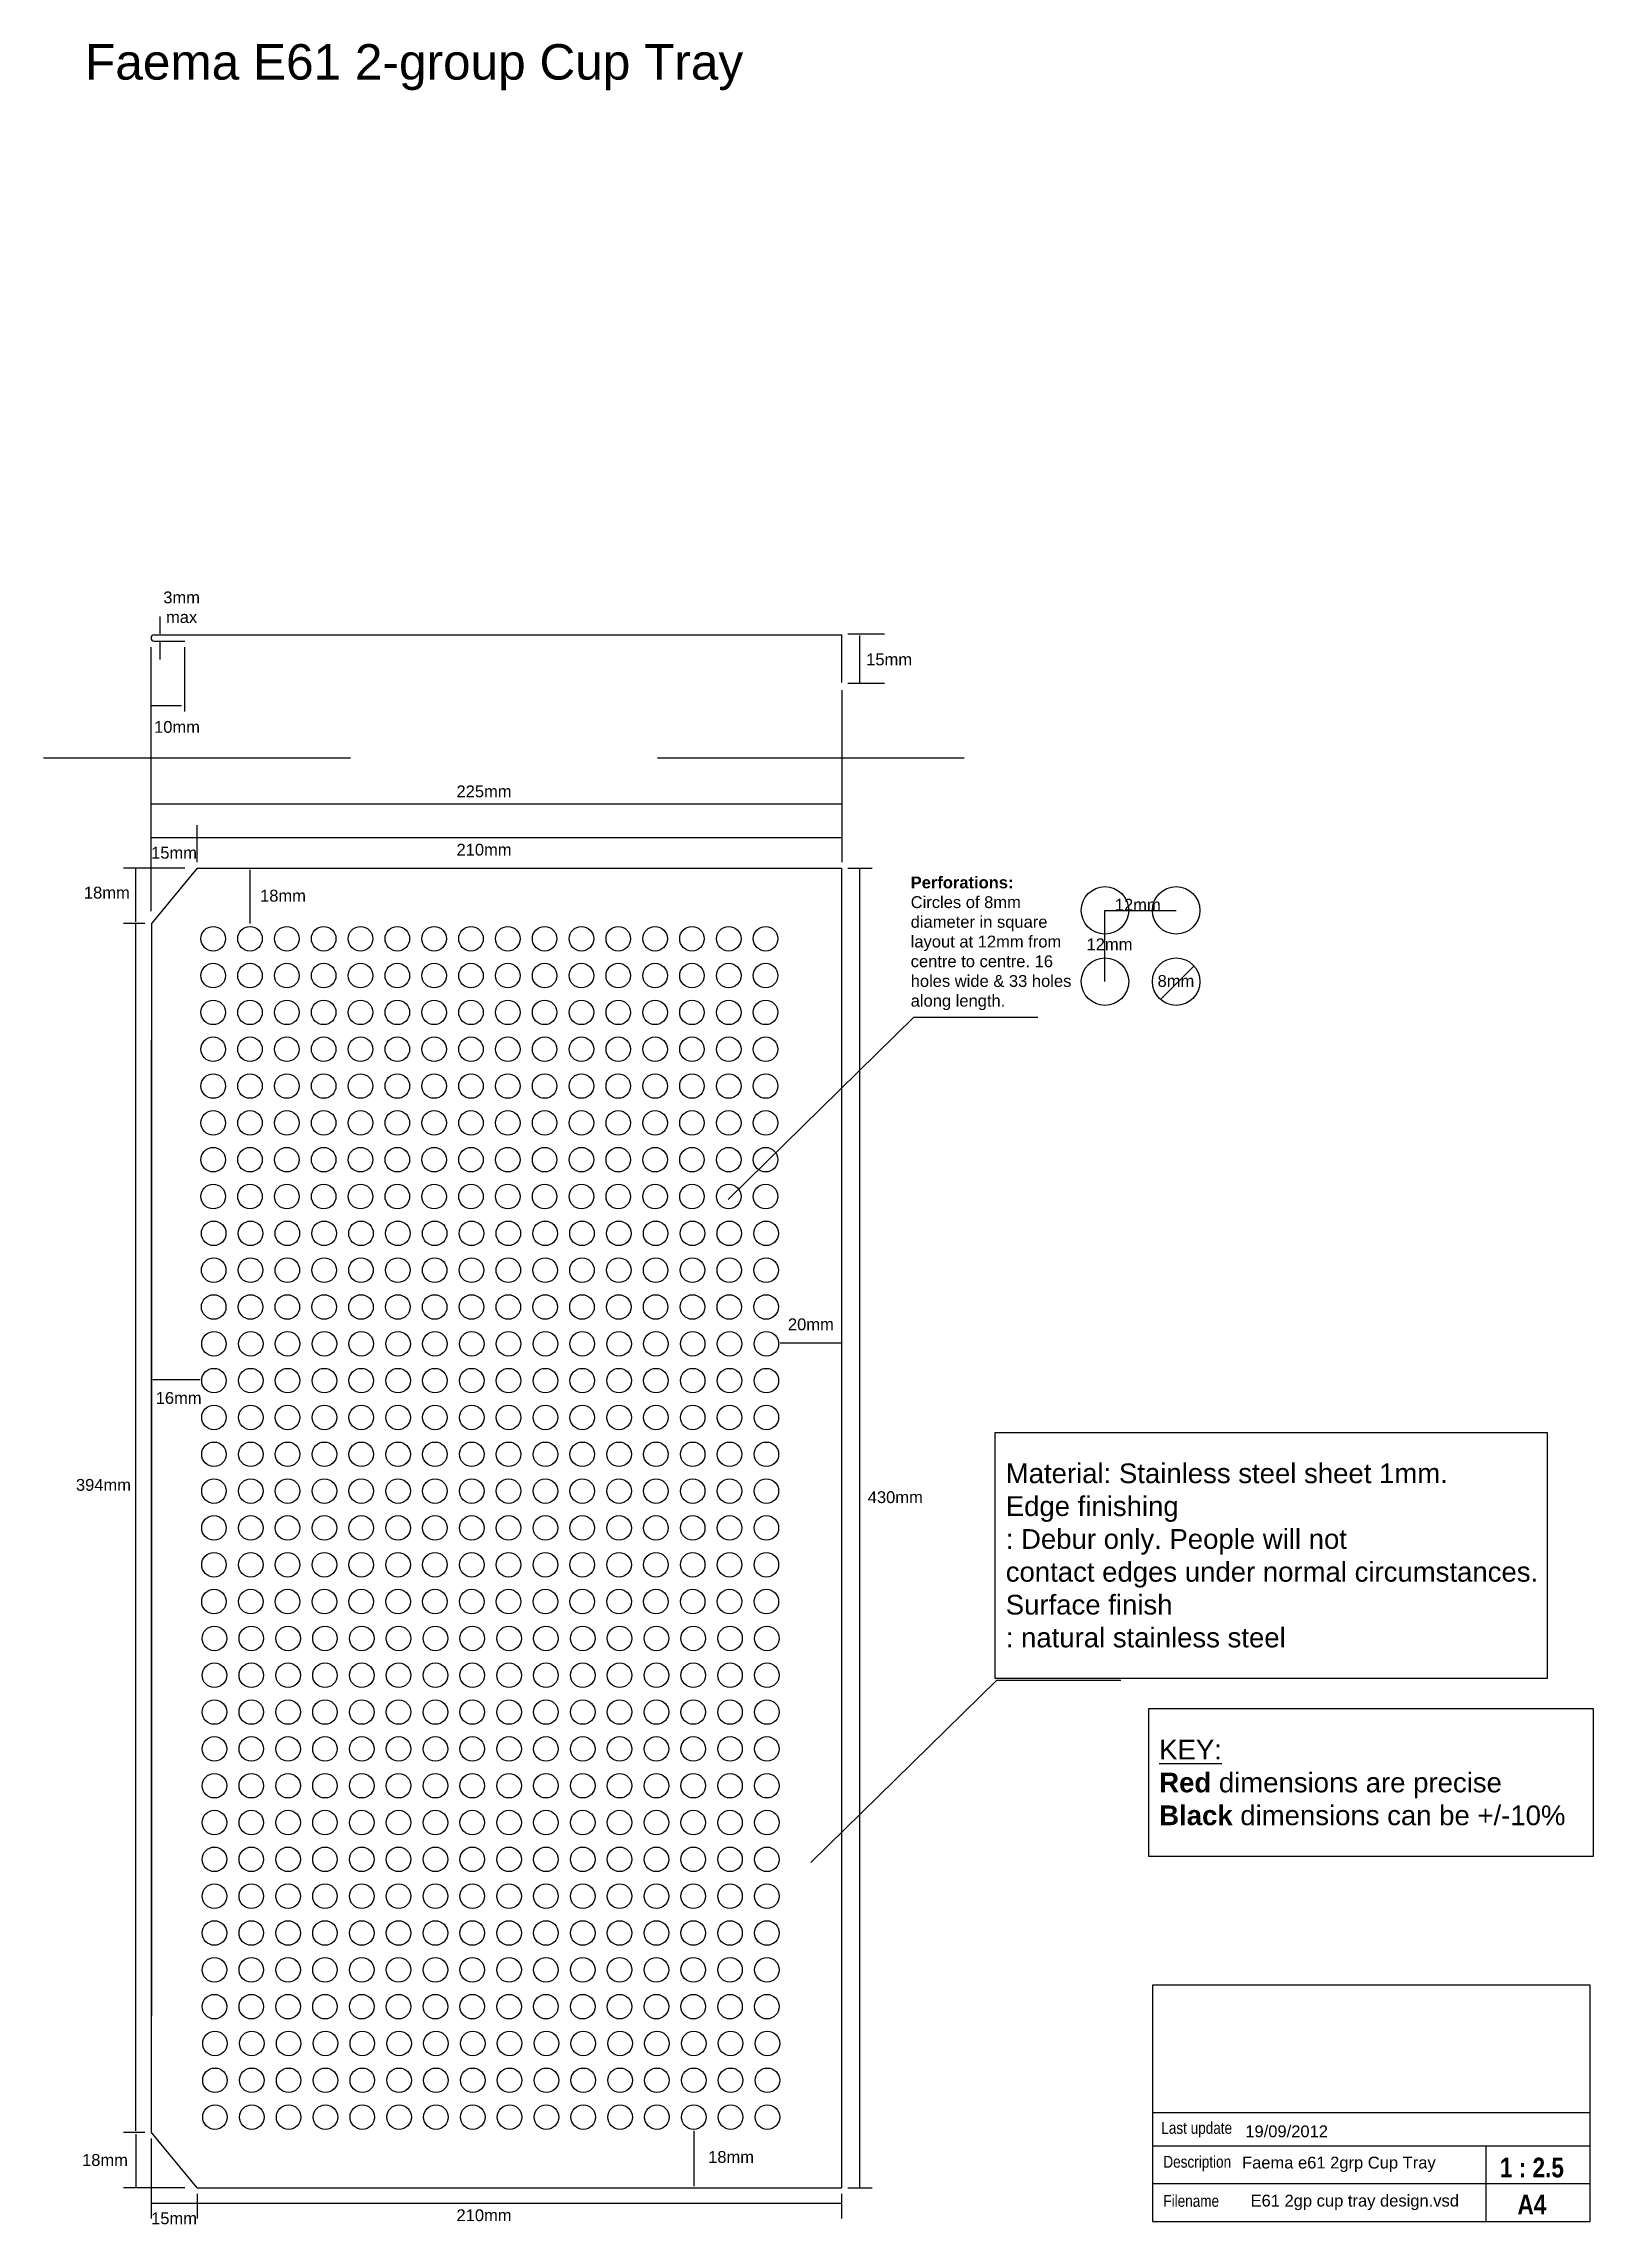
# Model space of a CAD drawing. Extents: x 0.01 to 0.515, y 0.012 to 0.723.
import ezdxf

# ---------------------------------------------------------------- set-up
doc = ezdxf.new("R2010")
doc.units = 0
doc.header["$LTSCALE"] = 0.00525
doc.header["$MEASUREMENT"] = 0
doc.linetypes.add('DIVIDE', pattern=[1.25, 0.5, -0.25, 0, -0.25, 0, -0.25])
doc.layers.get('0').update_dxf_attribs({"linetype": 'CONTINUOUS'})
doc.layers.add('CONNECTOR', color=7, linetype='CONTINUOUS')
doc.styles.get("Standard").update_dxf_attribs({"font": 'txt.shx'})

msp = doc.modelspace()

# ---------------------------------------------------------------- linework, layer by layer
at = {"color": 165, "linetype": 'CONTINUOUS'}
for p, q in [((0.048031, 0.5304), (0.048031, 0.536)), ((0.048031, 0.522), (0.048031, 0.5276)), ((0.045, 0.507), (0.055, 0.507)), ((0.045031, 0.475), (0.270031, 0.475)), ((0.045031, 0.464), (0.060031, 0.464)), ((0.060031, 0.464), (0.270031, 0.464)), ((0.373912, 0.41123), (0.384776, 0.422094)), ((0.045031, 0.019), (0.060031, 0.019)), ((0.060031, 0.019), (0.270031, 0.019))]:
    msp.add_line(p, q, dxfattribs=at)
at = {"color": 7, "linetype": 'CONTINUOUS'}
for p, q in [((0.045031, 0.44), (0.045031, 0.526)), ((0.046031, 0.528), (0.056031, 0.528)), ((0.056, 0.505), (0.056, 0.526)), ((0.284031, 0.5302), (0.272031, 0.5302)), ((0.270231, 0.456), (0.270231, 0.512)), ((0.284031, 0.5142), (0.272031, 0.5142)), ((0.060031, 0.456), (0.060031, 0.468)), ((0.056031, 0.454), (0.036031, 0.454)), ((0.060031, 0.454), (0.270031, 0.454)), ((0.270031, 0.454), (0.270031, 0.024)), ((0.272031, 0.454), (0.280031, 0.454)), ((0.043031, 0.436), (0.036031, 0.436)), ((0.371603, 0.0485), (0.513969, 0.0485)), ((0.043031, 0.042), (0.036031, 0.042)), ((0.045031, 0.04), (0.045031, 0.014)), ((0.371361, 0.03764), (0.514, 0.03764)), ((0.48, 0.0375), (0.48, 0.024183)), ((0.056031, 0.024), (0.036031, 0.024)), ((0.060031, 0.024), (0.270031, 0.024)), ((0.060031, 0.022), (0.060031, 0.014)), ((0.270031, 0.022), (0.270031, 0.014)), ((0.272031, 0.024), (0.280031, 0.024)), ((0.371361, 0.02532), (0.514, 0.02532)), ((0.48, 0.025), (0.48, 0.01285))]:
    msp.add_line(p, q, dxfattribs=at)
at = {"color": 10, "linetype": 'DIVIDE'}
msp.add_line((0.010031, 0.49), (0.340031, 0.49), dxfattribs=at)
at = {"color": 7, "linetype": 'CONTINUOUS'}
for points in [[(0.046031, 0.53), (0.270031, 0.53), (0.270031, 0.5145)], [(0.060031, 0.454), (0.045231, 0.436), (0.045231, 0.08)], [(0.060031, 0.024), (0.045231, 0.042), (0.045231, 0.398)]]:
    msp.add_lwpolyline(points, dxfattribs=at)
for points in [[(0.348123, 0.440243, -1), (0.363596, 0.440243, -1)], [(0.371333, 0.440243, -1), (0.386807, 0.440243, -1)], [(0.061281, 0.431, -1), (0.069281, 0.431, -1)], [(0.073281, 0.431, -1), (0.081281, 0.431, -1)], [(0.085281, 0.431, -1), (0.093281, 0.431, -1)], [(0.097281, 0.431, -1), (0.105281, 0.431, -1)], [(0.109281, 0.431, -1), (0.117281, 0.431, -1)], [(0.121281, 0.431, -1), (0.129281, 0.431, -1)], [(0.133281, 0.431, -1), (0.141281, 0.431, -1)], [(0.145281, 0.431, -1), (0.153281, 0.431, -1)], [(0.157281, 0.431, -1), (0.165281, 0.431, -1)], [(0.169281, 0.431, -1), (0.177281, 0.431, -1)], [(0.181281, 0.431, -1), (0.189281, 0.431, -1)], [(0.193281, 0.431, -1), (0.201281, 0.431, -1)], [(0.205281, 0.431, -1), (0.213281, 0.431, -1)], [(0.217281, 0.431, -1), (0.225281, 0.431, -1)], [(0.229281, 0.431, -1), (0.237281, 0.431, -1)], [(0.241281, 0.431, -1), (0.249281, 0.431, -1)], [(0.061281, 0.419, -1), (0.069281, 0.419, -1)], [(0.073281, 0.419, -1), (0.081281, 0.419, -1)], [(0.085281, 0.419, -1), (0.093281, 0.419, -1)], [(0.097281, 0.419, -1), (0.105281, 0.419, -1)], [(0.109281, 0.419, -1), (0.117281, 0.419, -1)], [(0.121281, 0.419, -1), (0.129281, 0.419, -1)], [(0.133281, 0.419, -1), (0.141281, 0.419, -1)], [(0.145281, 0.419, -1), (0.153281, 0.419, -1)], [(0.157281, 0.419, -1), (0.165281, 0.419, -1)], [(0.169281, 0.419, -1), (0.177281, 0.419, -1)], [(0.181281, 0.419, -1), (0.189281, 0.419, -1)], [(0.193281, 0.419, -1), (0.201281, 0.419, -1)], [(0.205281, 0.419, -1), (0.213281, 0.419, -1)], [(0.217281, 0.419, -1), (0.225281, 0.419, -1)], [(0.229281, 0.419, -1), (0.237281, 0.419, -1)], [(0.241281, 0.419, -1), (0.249281, 0.419, -1)], [(0.348123, 0.417033, -1), (0.363596, 0.417033, -1)], [(0.371333, 0.417033, -1), (0.386807, 0.417033, -1)], [(0.061281, 0.407, -1), (0.069281, 0.407, -1)], [(0.073281, 0.407, -1), (0.081281, 0.407, -1)], [(0.085281, 0.407, -1), (0.093281, 0.407, -1)], [(0.097281, 0.407, -1), (0.105281, 0.407, -1)], [(0.109281, 0.407, -1), (0.117281, 0.407, -1)], [(0.121281, 0.407, -1), (0.129281, 0.407, -1)], [(0.133281, 0.407, -1), (0.141281, 0.407, -1)], [(0.145281, 0.407, -1), (0.153281, 0.407, -1)], [(0.157281, 0.407, -1), (0.165281, 0.407, -1)], [(0.169281, 0.407, -1), (0.177281, 0.407, -1)], [(0.181281, 0.407, -1), (0.189281, 0.407, -1)], [(0.193281, 0.407, -1), (0.201281, 0.407, -1)], [(0.205281, 0.407, -1), (0.213281, 0.407, -1)], [(0.217281, 0.407, -1), (0.225281, 0.407, -1)], [(0.229281, 0.407, -1), (0.237281, 0.407, -1)], [(0.241281, 0.407, -1), (0.249281, 0.407, -1)], [(0.061281, 0.395, -1), (0.069281, 0.395, -1)], [(0.073281, 0.395, -1), (0.081281, 0.395, -1)], [(0.085281, 0.395, -1), (0.093281, 0.395, -1)], [(0.097281, 0.395, -1), (0.105281, 0.395, -1)], [(0.109281, 0.395, -1), (0.117281, 0.395, -1)], [(0.121281, 0.395, -1), (0.129281, 0.395, -1)], [(0.133281, 0.395, -1), (0.141281, 0.395, -1)], [(0.145281, 0.395, -1), (0.153281, 0.395, -1)], [(0.157281, 0.395, -1), (0.165281, 0.395, -1)], [(0.169281, 0.395, -1), (0.177281, 0.395, -1)], [(0.181281, 0.395, -1), (0.189281, 0.395, -1)], [(0.193281, 0.395, -1), (0.201281, 0.395, -1)], [(0.205281, 0.395, -1), (0.213281, 0.395, -1)], [(0.217281, 0.395, -1), (0.225281, 0.395, -1)], [(0.229281, 0.395, -1), (0.237281, 0.395, -1)], [(0.241281, 0.395, -1), (0.249281, 0.395, -1)], [(0.061281, 0.383, -1), (0.069281, 0.383, -1)], [(0.073281, 0.383, -1), (0.081281, 0.383, -1)], [(0.085281, 0.383, -1), (0.093281, 0.383, -1)], [(0.097281, 0.383, -1), (0.105281, 0.383, -1)], [(0.109281, 0.383, -1), (0.117281, 0.383, -1)], [(0.121281, 0.383, -1), (0.129281, 0.383, -1)], [(0.133281, 0.383, -1), (0.141281, 0.383, -1)], [(0.145281, 0.383, -1), (0.153281, 0.383, -1)], [(0.157281, 0.383, -1), (0.165281, 0.383, -1)], [(0.169281, 0.383, -1), (0.177281, 0.383, -1)], [(0.181281, 0.383, -1), (0.189281, 0.383, -1)], [(0.193281, 0.383, -1), (0.201281, 0.383, -1)], [(0.205281, 0.383, -1), (0.213281, 0.383, -1)], [(0.217281, 0.383, -1), (0.225281, 0.383, -1)], [(0.229281, 0.383, -1), (0.237281, 0.383, -1)], [(0.241281, 0.383, -1), (0.249281, 0.383, -1)], [(0.061281, 0.371, -1), (0.069281, 0.371, -1)], [(0.073281, 0.371, -1), (0.081281, 0.371, -1)], [(0.085281, 0.371, -1), (0.093281, 0.371, -1)], [(0.097281, 0.371, -1), (0.105281, 0.371, -1)], [(0.109281, 0.371, -1), (0.117281, 0.371, -1)], [(0.121281, 0.371, -1), (0.129281, 0.371, -1)], [(0.133281, 0.371, -1), (0.141281, 0.371, -1)], [(0.145281, 0.371, -1), (0.153281, 0.371, -1)], [(0.157281, 0.371, -1), (0.165281, 0.371, -1)], [(0.169281, 0.371, -1), (0.177281, 0.371, -1)], [(0.181281, 0.371, -1), (0.189281, 0.371, -1)], [(0.193281, 0.371, -1), (0.201281, 0.371, -1)], [(0.205281, 0.371, -1), (0.213281, 0.371, -1)], [(0.217281, 0.371, -1), (0.225281, 0.371, -1)], [(0.229281, 0.371, -1), (0.237281, 0.371, -1)], [(0.241281, 0.371, -1), (0.249281, 0.371, -1)], [(0.061281, 0.359, -1), (0.069281, 0.359, -1)], [(0.073281, 0.359, -1), (0.081281, 0.359, -1)], [(0.085281, 0.359, -1), (0.093281, 0.359, -1)], [(0.097281, 0.359, -1), (0.105281, 0.359, -1)], [(0.109281, 0.359, -1), (0.117281, 0.359, -1)], [(0.121281, 0.359, -1), (0.129281, 0.359, -1)], [(0.133281, 0.359, -1), (0.141281, 0.359, -1)], [(0.145281, 0.359, -1), (0.153281, 0.359, -1)], [(0.157281, 0.359, -1), (0.165281, 0.359, -1)], [(0.169281, 0.359, -1), (0.177281, 0.359, -1)], [(0.181281, 0.359, -1), (0.189281, 0.359, -1)], [(0.193281, 0.359, -1), (0.201281, 0.359, -1)], [(0.205281, 0.359, -1), (0.213281, 0.359, -1)], [(0.217281, 0.359, -1), (0.225281, 0.359, -1)], [(0.229281, 0.359, -1), (0.237281, 0.359, -1)], [(0.241281, 0.359, -1), (0.249281, 0.359, -1)], [(0.061281, 0.347, -1), (0.069281, 0.347, -1)], [(0.073281, 0.347, -1), (0.081281, 0.347, -1)], [(0.085281, 0.347, -1), (0.093281, 0.347, -1)], [(0.097281, 0.347, -1), (0.105281, 0.347, -1)], [(0.109281, 0.347, -1), (0.117281, 0.347, -1)], [(0.121281, 0.347, -1), (0.129281, 0.347, -1)], [(0.133281, 0.347, -1), (0.141281, 0.347, -1)], [(0.145281, 0.347, -1), (0.153281, 0.347, -1)], [(0.157281, 0.347, -1), (0.165281, 0.347, -1)], [(0.169281, 0.347, -1), (0.177281, 0.347, -1)], [(0.181281, 0.347, -1), (0.189281, 0.347, -1)], [(0.193281, 0.347, -1), (0.201281, 0.347, -1)], [(0.205281, 0.347, -1), (0.213281, 0.347, -1)], [(0.217281, 0.347, -1), (0.225281, 0.347, -1)], [(0.229281, 0.347, -1), (0.237281, 0.347, -1)], [(0.241281, 0.347, -1), (0.249281, 0.347, -1)], [(0.061447, 0.335, -1), (0.069447, 0.335, -1)], [(0.073447, 0.335, -1), (0.081447, 0.335, -1)], [(0.085447, 0.335, -1), (0.093447, 0.335, -1)], [(0.097447, 0.335, -1), (0.105447, 0.335, -1)], [(0.109447, 0.335, -1), (0.117447, 0.335, -1)], [(0.121447, 0.335, -1), (0.129447, 0.335, -1)], [(0.133447, 0.335, -1), (0.141447, 0.335, -1)], [(0.145447, 0.335, -1), (0.153447, 0.335, -1)], [(0.157447, 0.335, -1), (0.165447, 0.335, -1)], [(0.169447, 0.335, -1), (0.177447, 0.335, -1)], [(0.181447, 0.335, -1), (0.189447, 0.335, -1)], [(0.193447, 0.335, -1), (0.201447, 0.335, -1)], [(0.205447, 0.335, -1), (0.213447, 0.335, -1)], [(0.217447, 0.335, -1), (0.225447, 0.335, -1)], [(0.229447, 0.335, -1), (0.237447, 0.335, -1)], [(0.241447, 0.335, -1), (0.249447, 0.335, -1)], [(0.061447, 0.323, -1), (0.069447, 0.323, -1)], [(0.073447, 0.323, -1), (0.081447, 0.323, -1)], [(0.085447, 0.323, -1), (0.093447, 0.323, -1)], [(0.097447, 0.323, -1), (0.105447, 0.323, -1)], [(0.109447, 0.323, -1), (0.117447, 0.323, -1)], [(0.121447, 0.323, -1), (0.129447, 0.323, -1)], [(0.133447, 0.323, -1), (0.141447, 0.323, -1)], [(0.145447, 0.323, -1), (0.153447, 0.323, -1)], [(0.157447, 0.323, -1), (0.165447, 0.323, -1)], [(0.169447, 0.323, -1), (0.177447, 0.323, -1)], [(0.181447, 0.323, -1), (0.189447, 0.323, -1)], [(0.193447, 0.323, -1), (0.201447, 0.323, -1)], [(0.205447, 0.323, -1), (0.213447, 0.323, -1)], [(0.217447, 0.323, -1), (0.225447, 0.323, -1)], [(0.229447, 0.323, -1), (0.237447, 0.323, -1)], [(0.241447, 0.323, -1), (0.249447, 0.323, -1)], [(0.061447, 0.311, -1), (0.069447, 0.311, -1)], [(0.073447, 0.311, -1), (0.081447, 0.311, -1)], [(0.085447, 0.311, -1), (0.093447, 0.311, -1)], [(0.097447, 0.311, -1), (0.105447, 0.311, -1)], [(0.109447, 0.311, -1), (0.117447, 0.311, -1)], [(0.121447, 0.311, -1), (0.129447, 0.311, -1)], [(0.133447, 0.311, -1), (0.141447, 0.311, -1)], [(0.145447, 0.311, -1), (0.153447, 0.311, -1)], [(0.157447, 0.311, -1), (0.165447, 0.311, -1)], [(0.169447, 0.311, -1), (0.177447, 0.311, -1)], [(0.181447, 0.311, -1), (0.189447, 0.311, -1)], [(0.193447, 0.311, -1), (0.201447, 0.311, -1)], [(0.205447, 0.311, -1), (0.213447, 0.311, -1)], [(0.217447, 0.311, -1), (0.225447, 0.311, -1)], [(0.229447, 0.311, -1), (0.237447, 0.311, -1)], [(0.241447, 0.311, -1), (0.249447, 0.311, -1)], [(0.061531, 0.299, -1), (0.069531, 0.299, -1)], [(0.073531, 0.299, -1), (0.081531, 0.299, -1)], [(0.085531, 0.299, -1), (0.093531, 0.299, -1)], [(0.097531, 0.299, -1), (0.105531, 0.299, -1)], [(0.109531, 0.299, -1), (0.117531, 0.299, -1)], [(0.121531, 0.299, -1), (0.129531, 0.299, -1)], [(0.133531, 0.299, -1), (0.141531, 0.299, -1)], [(0.145531, 0.299, -1), (0.153531, 0.299, -1)], [(0.157531, 0.299, -1), (0.165531, 0.299, -1)], [(0.169531, 0.299, -1), (0.177531, 0.299, -1)], [(0.181531, 0.299, -1), (0.189531, 0.299, -1)], [(0.193531, 0.299, -1), (0.201531, 0.299, -1)], [(0.205531, 0.299, -1), (0.213531, 0.299, -1)], [(0.217531, 0.299, -1), (0.225531, 0.299, -1)], [(0.229531, 0.299, -1), (0.237531, 0.299, -1)], [(0.241531, 0.299, -1), (0.249531, 0.299, -1)], [(0.061531, 0.287, -1), (0.069531, 0.287, -1)], [(0.073531, 0.287, -1), (0.081531, 0.287, -1)], [(0.085531, 0.287, -1), (0.093531, 0.287, -1)], [(0.097531, 0.287, -1), (0.105531, 0.287, -1)], [(0.109531, 0.287, -1), (0.117531, 0.287, -1)], [(0.121531, 0.287, -1), (0.129531, 0.287, -1)], [(0.133531, 0.287, -1), (0.141531, 0.287, -1)], [(0.145531, 0.287, -1), (0.153531, 0.287, -1)], [(0.157531, 0.287, -1), (0.165531, 0.287, -1)], [(0.169531, 0.287, -1), (0.177531, 0.287, -1)], [(0.181531, 0.287, -1), (0.189531, 0.287, -1)], [(0.193531, 0.287, -1), (0.201531, 0.287, -1)], [(0.205531, 0.287, -1), (0.213531, 0.287, -1)], [(0.217531, 0.287, -1), (0.225531, 0.287, -1)], [(0.229531, 0.287, -1), (0.237531, 0.287, -1)], [(0.241531, 0.287, -1), (0.249531, 0.287, -1)], [(0.061531, 0.275, -1), (0.069531, 0.275, -1)], [(0.073531, 0.275, -1), (0.081531, 0.275, -1)], [(0.085531, 0.275, -1), (0.093531, 0.275, -1)], [(0.097531, 0.275, -1), (0.105531, 0.275, -1)], [(0.109531, 0.275, -1), (0.117531, 0.275, -1)], [(0.121531, 0.275, -1), (0.129531, 0.275, -1)], [(0.133531, 0.275, -1), (0.141531, 0.275, -1)], [(0.145531, 0.275, -1), (0.153531, 0.275, -1)], [(0.157531, 0.275, -1), (0.165531, 0.275, -1)], [(0.169531, 0.275, -1), (0.177531, 0.275, -1)], [(0.181531, 0.275, -1), (0.189531, 0.275, -1)], [(0.193531, 0.275, -1), (0.201531, 0.275, -1)], [(0.205531, 0.275, -1), (0.213531, 0.275, -1)], [(0.217531, 0.275, -1), (0.225531, 0.275, -1)], [(0.229531, 0.275, -1), (0.237531, 0.275, -1)], [(0.241531, 0.275, -1), (0.249531, 0.275, -1)], [(0.061531, 0.263, -1), (0.069531, 0.263, -1)], [(0.073531, 0.263, -1), (0.081531, 0.263, -1)], [(0.085531, 0.263, -1), (0.093531, 0.263, -1)], [(0.097531, 0.263, -1), (0.105531, 0.263, -1)], [(0.109531, 0.263, -1), (0.117531, 0.263, -1)], [(0.121531, 0.263, -1), (0.129531, 0.263, -1)], [(0.133531, 0.263, -1), (0.141531, 0.263, -1)], [(0.145531, 0.263, -1), (0.153531, 0.263, -1)], [(0.157531, 0.263, -1), (0.165531, 0.263, -1)], [(0.169531, 0.263, -1), (0.177531, 0.263, -1)], [(0.181531, 0.263, -1), (0.189531, 0.263, -1)], [(0.193531, 0.263, -1), (0.201531, 0.263, -1)], [(0.205531, 0.263, -1), (0.213531, 0.263, -1)], [(0.217531, 0.263, -1), (0.225531, 0.263, -1)], [(0.229531, 0.263, -1), (0.237531, 0.263, -1)], [(0.241531, 0.263, -1), (0.249531, 0.263, -1)], [(0.061531, 0.251, -1), (0.069531, 0.251, -1)], [(0.073531, 0.251, -1), (0.081531, 0.251, -1)], [(0.085531, 0.251, -1), (0.093531, 0.251, -1)], [(0.097531, 0.251, -1), (0.105531, 0.251, -1)], [(0.109531, 0.251, -1), (0.117531, 0.251, -1)], [(0.121531, 0.251, -1), (0.129531, 0.251, -1)], [(0.133531, 0.251, -1), (0.141531, 0.251, -1)], [(0.145531, 0.251, -1), (0.153531, 0.251, -1)], [(0.157531, 0.251, -1), (0.165531, 0.251, -1)], [(0.169531, 0.251, -1), (0.177531, 0.251, -1)], [(0.181531, 0.251, -1), (0.189531, 0.251, -1)], [(0.193531, 0.251, -1), (0.201531, 0.251, -1)], [(0.205531, 0.251, -1), (0.213531, 0.251, -1)], [(0.217531, 0.251, -1), (0.225531, 0.251, -1)], [(0.229531, 0.251, -1), (0.237531, 0.251, -1)], [(0.241531, 0.251, -1), (0.249531, 0.251, -1)], [(0.061531, 0.239, -1), (0.069531, 0.239, -1)], [(0.073531, 0.239, -1), (0.081531, 0.239, -1)], [(0.085531, 0.239, -1), (0.093531, 0.239, -1)], [(0.097531, 0.239, -1), (0.105531, 0.239, -1)], [(0.109531, 0.239, -1), (0.117531, 0.239, -1)], [(0.121531, 0.239, -1), (0.129531, 0.239, -1)], [(0.133531, 0.239, -1), (0.141531, 0.239, -1)], [(0.145531, 0.239, -1), (0.153531, 0.239, -1)], [(0.157531, 0.239, -1), (0.165531, 0.239, -1)], [(0.169531, 0.239, -1), (0.177531, 0.239, -1)], [(0.181531, 0.239, -1), (0.189531, 0.239, -1)], [(0.193531, 0.239, -1), (0.201531, 0.239, -1)], [(0.205531, 0.239, -1), (0.213531, 0.239, -1)], [(0.217531, 0.239, -1), (0.225531, 0.239, -1)], [(0.229531, 0.239, -1), (0.237531, 0.239, -1)], [(0.241531, 0.239, -1), (0.249531, 0.239, -1)], [(0.061531, 0.227, -1), (0.069531, 0.227, -1)], [(0.073531, 0.227, -1), (0.081531, 0.227, -1)], [(0.085531, 0.227, -1), (0.093531, 0.227, -1)], [(0.097531, 0.227, -1), (0.105531, 0.227, -1)], [(0.109531, 0.227, -1), (0.117531, 0.227, -1)], [(0.121531, 0.227, -1), (0.129531, 0.227, -1)], [(0.133531, 0.227, -1), (0.141531, 0.227, -1)], [(0.145531, 0.227, -1), (0.153531, 0.227, -1)], [(0.157531, 0.227, -1), (0.165531, 0.227, -1)], [(0.169531, 0.227, -1), (0.177531, 0.227, -1)], [(0.181531, 0.227, -1), (0.189531, 0.227, -1)], [(0.193531, 0.227, -1), (0.201531, 0.227, -1)], [(0.205531, 0.227, -1), (0.213531, 0.227, -1)], [(0.217531, 0.227, -1), (0.225531, 0.227, -1)], [(0.229531, 0.227, -1), (0.237531, 0.227, -1)], [(0.241531, 0.227, -1), (0.249531, 0.227, -1)], [(0.061531, 0.215, -1), (0.069531, 0.215, -1)], [(0.073531, 0.215, -1), (0.081531, 0.215, -1)], [(0.085531, 0.215, -1), (0.093531, 0.215, -1)], [(0.097531, 0.215, -1), (0.105531, 0.215, -1)], [(0.109531, 0.215, -1), (0.117531, 0.215, -1)], [(0.121531, 0.215, -1), (0.129531, 0.215, -1)], [(0.133531, 0.215, -1), (0.141531, 0.215, -1)], [(0.145531, 0.215, -1), (0.153531, 0.215, -1)], [(0.157531, 0.215, -1), (0.165531, 0.215, -1)], [(0.169531, 0.215, -1), (0.177531, 0.215, -1)], [(0.181531, 0.215, -1), (0.189531, 0.215, -1)], [(0.193531, 0.215, -1), (0.201531, 0.215, -1)], [(0.205531, 0.215, -1), (0.213531, 0.215, -1)], [(0.217531, 0.215, -1), (0.225531, 0.215, -1)], [(0.229531, 0.215, -1), (0.237531, 0.215, -1)], [(0.241531, 0.215, -1), (0.249531, 0.215, -1)], [(0.061697, 0.203, -1), (0.069697, 0.203, -1)], [(0.073697, 0.203, -1), (0.081697, 0.203, -1)], [(0.085697, 0.203, -1), (0.093697, 0.203, -1)], [(0.097697, 0.203, -1), (0.105697, 0.203, -1)], [(0.109697, 0.203, -1), (0.117697, 0.203, -1)], [(0.121697, 0.203, -1), (0.129697, 0.203, -1)], [(0.133697, 0.203, -1), (0.141697, 0.203, -1)], [(0.145697, 0.203, -1), (0.153697, 0.203, -1)], [(0.157697, 0.203, -1), (0.165697, 0.203, -1)], [(0.169697, 0.203, -1), (0.177697, 0.203, -1)], [(0.181697, 0.203, -1), (0.189697, 0.203, -1)], [(0.193697, 0.203, -1), (0.201697, 0.203, -1)], [(0.205697, 0.203, -1), (0.213697, 0.203, -1)], [(0.217697, 0.203, -1), (0.225697, 0.203, -1)], [(0.229697, 0.203, -1), (0.237697, 0.203, -1)], [(0.241697, 0.203, -1), (0.249697, 0.203, -1)], [(0.061697, 0.191, -1), (0.069697, 0.191, -1)], [(0.073697, 0.191, -1), (0.081697, 0.191, -1)], [(0.085697, 0.191, -1), (0.093697, 0.191, -1)], [(0.097697, 0.191, -1), (0.105697, 0.191, -1)], [(0.109697, 0.191, -1), (0.117697, 0.191, -1)], [(0.121697, 0.191, -1), (0.129697, 0.191, -1)], [(0.133697, 0.191, -1), (0.141697, 0.191, -1)], [(0.145697, 0.191, -1), (0.153697, 0.191, -1)], [(0.157697, 0.191, -1), (0.165697, 0.191, -1)], [(0.169697, 0.191, -1), (0.177697, 0.191, -1)], [(0.181697, 0.191, -1), (0.189697, 0.191, -1)], [(0.193697, 0.191, -1), (0.201697, 0.191, -1)], [(0.205697, 0.191, -1), (0.213697, 0.191, -1)], [(0.217697, 0.191, -1), (0.225697, 0.191, -1)], [(0.229697, 0.191, -1), (0.237697, 0.191, -1)], [(0.241697, 0.191, -1), (0.249697, 0.191, -1)], [(0.061697, 0.179, -1), (0.069697, 0.179, -1)], [(0.073697, 0.179, -1), (0.081697, 0.179, -1)], [(0.085697, 0.179, -1), (0.093697, 0.179, -1)], [(0.097697, 0.179, -1), (0.105697, 0.179, -1)], [(0.109697, 0.179, -1), (0.117697, 0.179, -1)], [(0.121697, 0.179, -1), (0.129697, 0.179, -1)], [(0.133697, 0.179, -1), (0.141697, 0.179, -1)], [(0.145697, 0.179, -1), (0.153697, 0.179, -1)], [(0.157697, 0.179, -1), (0.165697, 0.179, -1)], [(0.169697, 0.179, -1), (0.177697, 0.179, -1)], [(0.181697, 0.179, -1), (0.189697, 0.179, -1)], [(0.193697, 0.179, -1), (0.201697, 0.179, -1)], [(0.205697, 0.179, -1), (0.213697, 0.179, -1)], [(0.217697, 0.179, -1), (0.225697, 0.179, -1)], [(0.229697, 0.179, -1), (0.237697, 0.179, -1)], [(0.241697, 0.179, -1), (0.249697, 0.179, -1)], [(0.061697, 0.167, -1), (0.069697, 0.167, -1)], [(0.073697, 0.167, -1), (0.081697, 0.167, -1)], [(0.085697, 0.167, -1), (0.093697, 0.167, -1)], [(0.097697, 0.167, -1), (0.105697, 0.167, -1)], [(0.109697, 0.167, -1), (0.117697, 0.167, -1)], [(0.121697, 0.167, -1), (0.129697, 0.167, -1)], [(0.133697, 0.167, -1), (0.141697, 0.167, -1)], [(0.145697, 0.167, -1), (0.153697, 0.167, -1)], [(0.157697, 0.167, -1), (0.165697, 0.167, -1)], [(0.169697, 0.167, -1), (0.177697, 0.167, -1)], [(0.181697, 0.167, -1), (0.189697, 0.167, -1)], [(0.193697, 0.167, -1), (0.201697, 0.167, -1)], [(0.205697, 0.167, -1), (0.213697, 0.167, -1)], [(0.217697, 0.167, -1), (0.225697, 0.167, -1)], [(0.229697, 0.167, -1), (0.237697, 0.167, -1)], [(0.241697, 0.167, -1), (0.249697, 0.167, -1)], [(0.061697, 0.155, -1), (0.069697, 0.155, -1)], [(0.073697, 0.155, -1), (0.081697, 0.155, -1)], [(0.085697, 0.155, -1), (0.093697, 0.155, -1)], [(0.097697, 0.155, -1), (0.105697, 0.155, -1)], [(0.109697, 0.155, -1), (0.117697, 0.155, -1)], [(0.121697, 0.155, -1), (0.129697, 0.155, -1)], [(0.133697, 0.155, -1), (0.141697, 0.155, -1)], [(0.145697, 0.155, -1), (0.153697, 0.155, -1)], [(0.157697, 0.155, -1), (0.165697, 0.155, -1)], [(0.169697, 0.155, -1), (0.177697, 0.155, -1)], [(0.181697, 0.155, -1), (0.189697, 0.155, -1)], [(0.193697, 0.155, -1), (0.201697, 0.155, -1)], [(0.205697, 0.155, -1), (0.213697, 0.155, -1)], [(0.217697, 0.155, -1), (0.225697, 0.155, -1)], [(0.229697, 0.155, -1), (0.237697, 0.155, -1)], [(0.241697, 0.155, -1), (0.249697, 0.155, -1)], [(0.061697, 0.143, -1), (0.069697, 0.143, -1)], [(0.073697, 0.143, -1), (0.081697, 0.143, -1)], [(0.085697, 0.143, -1), (0.093697, 0.143, -1)], [(0.097697, 0.143, -1), (0.105697, 0.143, -1)], [(0.109697, 0.143, -1), (0.117697, 0.143, -1)], [(0.121697, 0.143, -1), (0.129697, 0.143, -1)], [(0.133697, 0.143, -1), (0.141697, 0.143, -1)], [(0.145697, 0.143, -1), (0.153697, 0.143, -1)], [(0.157697, 0.143, -1), (0.165697, 0.143, -1)], [(0.169697, 0.143, -1), (0.177697, 0.143, -1)], [(0.181697, 0.143, -1), (0.189697, 0.143, -1)], [(0.193697, 0.143, -1), (0.201697, 0.143, -1)], [(0.205697, 0.143, -1), (0.213697, 0.143, -1)], [(0.217697, 0.143, -1), (0.225697, 0.143, -1)], [(0.229697, 0.143, -1), (0.237697, 0.143, -1)], [(0.241697, 0.143, -1), (0.249697, 0.143, -1)], [(0.061697, 0.131, -1), (0.069697, 0.131, -1)], [(0.073697, 0.131, -1), (0.081697, 0.131, -1)], [(0.085697, 0.131, -1), (0.093697, 0.131, -1)], [(0.097697, 0.131, -1), (0.105697, 0.131, -1)], [(0.109697, 0.131, -1), (0.117697, 0.131, -1)], [(0.121697, 0.131, -1), (0.129697, 0.131, -1)], [(0.133697, 0.131, -1), (0.141697, 0.131, -1)], [(0.145697, 0.131, -1), (0.153697, 0.131, -1)], [(0.157697, 0.131, -1), (0.165697, 0.131, -1)], [(0.169697, 0.131, -1), (0.177697, 0.131, -1)], [(0.181697, 0.131, -1), (0.189697, 0.131, -1)], [(0.193697, 0.131, -1), (0.201697, 0.131, -1)], [(0.205697, 0.131, -1), (0.213697, 0.131, -1)], [(0.217697, 0.131, -1), (0.225697, 0.131, -1)], [(0.229697, 0.131, -1), (0.237697, 0.131, -1)], [(0.241697, 0.131, -1), (0.249697, 0.131, -1)], [(0.061697, 0.119, -1), (0.069697, 0.119, -1)], [(0.073697, 0.119, -1), (0.081697, 0.119, -1)], [(0.085697, 0.119, -1), (0.093697, 0.119, -1)], [(0.097697, 0.119, -1), (0.105697, 0.119, -1)], [(0.109697, 0.119, -1), (0.117697, 0.119, -1)], [(0.121697, 0.119, -1), (0.129697, 0.119, -1)], [(0.133697, 0.119, -1), (0.141697, 0.119, -1)], [(0.145697, 0.119, -1), (0.153697, 0.119, -1)], [(0.157697, 0.119, -1), (0.165697, 0.119, -1)], [(0.169697, 0.119, -1), (0.177697, 0.119, -1)], [(0.181697, 0.119, -1), (0.189697, 0.119, -1)], [(0.193697, 0.119, -1), (0.201697, 0.119, -1)], [(0.205697, 0.119, -1), (0.213697, 0.119, -1)], [(0.217697, 0.119, -1), (0.225697, 0.119, -1)], [(0.229697, 0.119, -1), (0.237697, 0.119, -1)], [(0.241697, 0.119, -1), (0.249697, 0.119, -1)], [(0.061697, 0.107, -1), (0.069697, 0.107, -1)], [(0.073697, 0.107, -1), (0.081697, 0.107, -1)], [(0.085697, 0.107, -1), (0.093697, 0.107, -1)], [(0.097697, 0.107, -1), (0.105697, 0.107, -1)], [(0.109697, 0.107, -1), (0.117697, 0.107, -1)], [(0.121697, 0.107, -1), (0.129697, 0.107, -1)], [(0.133697, 0.107, -1), (0.141697, 0.107, -1)], [(0.145697, 0.107, -1), (0.153697, 0.107, -1)], [(0.157697, 0.107, -1), (0.165697, 0.107, -1)], [(0.169697, 0.107, -1), (0.177697, 0.107, -1)], [(0.181697, 0.107, -1), (0.189697, 0.107, -1)], [(0.193697, 0.107, -1), (0.201697, 0.107, -1)], [(0.205697, 0.107, -1), (0.213697, 0.107, -1)], [(0.217697, 0.107, -1), (0.225697, 0.107, -1)], [(0.229697, 0.107, -1), (0.237697, 0.107, -1)], [(0.241697, 0.107, -1), (0.249697, 0.107, -1)], [(0.061697, 0.095, -1), (0.069697, 0.095, -1)], [(0.073697, 0.095, -1), (0.081697, 0.095, -1)], [(0.085697, 0.095, -1), (0.093697, 0.095, -1)], [(0.097697, 0.095, -1), (0.105697, 0.095, -1)], [(0.109697, 0.095, -1), (0.117697, 0.095, -1)], [(0.121697, 0.095, -1), (0.129697, 0.095, -1)], [(0.133697, 0.095, -1), (0.141697, 0.095, -1)], [(0.145697, 0.095, -1), (0.153697, 0.095, -1)], [(0.157697, 0.095, -1), (0.165697, 0.095, -1)], [(0.169697, 0.095, -1), (0.177697, 0.095, -1)], [(0.181697, 0.095, -1), (0.189697, 0.095, -1)], [(0.193697, 0.095, -1), (0.201697, 0.095, -1)], [(0.205697, 0.095, -1), (0.213697, 0.095, -1)], [(0.217697, 0.095, -1), (0.225697, 0.095, -1)], [(0.229697, 0.095, -1), (0.237697, 0.095, -1)], [(0.241697, 0.095, -1), (0.249697, 0.095, -1)], [(0.061697, 0.083, -1), (0.069697, 0.083, -1)], [(0.073697, 0.083, -1), (0.081697, 0.083, -1)], [(0.085697, 0.083, -1), (0.093697, 0.083, -1)], [(0.097697, 0.083, -1), (0.105697, 0.083, -1)], [(0.109697, 0.083, -1), (0.117697, 0.083, -1)], [(0.121697, 0.083, -1), (0.129697, 0.083, -1)], [(0.133697, 0.083, -1), (0.141697, 0.083, -1)], [(0.145697, 0.083, -1), (0.153697, 0.083, -1)], [(0.157697, 0.083, -1), (0.165697, 0.083, -1)], [(0.169697, 0.083, -1), (0.177697, 0.083, -1)], [(0.181697, 0.083, -1), (0.189697, 0.083, -1)], [(0.193697, 0.083, -1), (0.201697, 0.083, -1)], [(0.205697, 0.083, -1), (0.213697, 0.083, -1)], [(0.217697, 0.083, -1), (0.225697, 0.083, -1)], [(0.229697, 0.083, -1), (0.237697, 0.083, -1)], [(0.241697, 0.083, -1), (0.249697, 0.083, -1)], [(0.061864, 0.071, -1), (0.069864, 0.071, -1)], [(0.073864, 0.071, -1), (0.081864, 0.071, -1)], [(0.085864, 0.071, -1), (0.093864, 0.071, -1)], [(0.097864, 0.071, -1), (0.105864, 0.071, -1)], [(0.109864, 0.071, -1), (0.117864, 0.071, -1)], [(0.121864, 0.071, -1), (0.129864, 0.071, -1)], [(0.133864, 0.071, -1), (0.141864, 0.071, -1)], [(0.145864, 0.071, -1), (0.153864, 0.071, -1)], [(0.157864, 0.071, -1), (0.165864, 0.071, -1)], [(0.169864, 0.071, -1), (0.177864, 0.071, -1)], [(0.181864, 0.071, -1), (0.189864, 0.071, -1)], [(0.193864, 0.071, -1), (0.201864, 0.071, -1)], [(0.205864, 0.071, -1), (0.213864, 0.071, -1)], [(0.217864, 0.071, -1), (0.225864, 0.071, -1)], [(0.229864, 0.071, -1), (0.237864, 0.071, -1)], [(0.241864, 0.071, -1), (0.249864, 0.071, -1)], [(0.061864, 0.059, -1), (0.069864, 0.059, -1)], [(0.073864, 0.059, -1), (0.081864, 0.059, -1)], [(0.085864, 0.059, -1), (0.093864, 0.059, -1)], [(0.097864, 0.059, -1), (0.105864, 0.059, -1)], [(0.109864, 0.059, -1), (0.117864, 0.059, -1)], [(0.121864, 0.059, -1), (0.129864, 0.059, -1)], [(0.133864, 0.059, -1), (0.141864, 0.059, -1)], [(0.145864, 0.059, -1), (0.153864, 0.059, -1)], [(0.157864, 0.059, -1), (0.165864, 0.059, -1)], [(0.169864, 0.059, -1), (0.177864, 0.059, -1)], [(0.181864, 0.059, -1), (0.189864, 0.059, -1)], [(0.193864, 0.059, -1), (0.201864, 0.059, -1)], [(0.205864, 0.059, -1), (0.213864, 0.059, -1)], [(0.217864, 0.059, -1), (0.225864, 0.059, -1)], [(0.229864, 0.059, -1), (0.237864, 0.059, -1)], [(0.241864, 0.059, -1), (0.249864, 0.059, -1)], [(0.061864, 0.047, -1), (0.069864, 0.047, -1)], [(0.073864, 0.047, -1), (0.081864, 0.047, -1)], [(0.085864, 0.047, -1), (0.093864, 0.047, -1)], [(0.097864, 0.047, -1), (0.105864, 0.047, -1)], [(0.109864, 0.047, -1), (0.117864, 0.047, -1)], [(0.121864, 0.047, -1), (0.129864, 0.047, -1)], [(0.133864, 0.047, -1), (0.141864, 0.047, -1)], [(0.145864, 0.047, -1), (0.153864, 0.047, -1)], [(0.157864, 0.047, -1), (0.165864, 0.047, -1)], [(0.169864, 0.047, -1), (0.177864, 0.047, -1)], [(0.181864, 0.047, -1), (0.189864, 0.047, -1)], [(0.193864, 0.047, -1), (0.201864, 0.047, -1)], [(0.205864, 0.047, -1), (0.213864, 0.047, -1)], [(0.217864, 0.047, -1), (0.225864, 0.047, -1)], [(0.229864, 0.047, -1), (0.237864, 0.047, -1)], [(0.241864, 0.047, -1), (0.249864, 0.047, -1)]]:
    msp.add_lwpolyline(points, format="xyb", close=True, dxfattribs=at)
at = {"color": 165, "linetype": 'CONTINUOUS'}
for points in [[(0.233031, 0.346), (0.293631, 0.405412), (0.334031, 0.405412)], [(0.260031, 0.13), (0.320631, 0.189412), (0.361031, 0.189412)]]:
    msp.add_lwpolyline(points, dxfattribs=at)
at = {"color": 7, "linetype": 'CONTINUOUS'}
for points in [[(0.32, 0.19), (0.5, 0.19), (0.5, 0.27), (0.32, 0.27)], [(0.37, 0.132), (0.515, 0.132), (0.515, 0.18), (0.37, 0.18)], [(0.371361, 0.013), (0.514, 0.013), (0.514, 0.09), (0.371361, 0.09)]]:
    msp.add_lwpolyline(points, close=True, dxfattribs=at)
msp.add_arc((0.046031, 0.529), 0.001, 90, 270, dxfattribs=at)
at = {"layer": 'CONNECTOR', "linetype": 'CONTINUOUS'}
for p, q in [((0.276031, 0.514367), (0.276031, 0.529867)), ((0.040031, 0.4365), (0.040031, 0.454)), ((0.077364, 0.436), (0.077364, 0.4535)), ((0.276031, 0.024), (0.276031, 0.454)), ((0.040031, 0.0425), (0.040031, 0.436)), ((0.250031, 0.299333), (0.270031, 0.299333)), ((0.045631, 0.287333), (0.061031, 0.287333)), ((0.040031, 0.0415), (0.040031, 0.024)), ((0.222031, 0.0245), (0.222031, 0.0425))]:
    msp.add_line(p, q, dxfattribs=at)
for points in [[(0.35586, 0.417033), (0.35586, 0.43013), (0.35586, 0.440243)], [(0.35586, 0.440243), (0.369281, 0.440243), (0.37907, 0.440243)]]:
    msp.add_lwpolyline(points, dxfattribs=at)

# ---------------------------------------------------------------- texts
for s, insert, char_height, width, attachment_point in [('\\C7;\\fArial|b0|i0|;\\H0.011557434082031;Faema E61 2-group Cup Tray', (0.023528, 0.715), 0.011557, 0.28, 4), ('\\C10;\\fArial|b0|i0|;\\H0.0038524192431942;3mm \\Pmax', (0.055, 0.539), 0.003852, 0.02, 5), ('\\C10;\\fArial|b0|i0|;\\H0.0038524192431942;15mm', (0.285531, 0.522), 0.003852, 0.027, 5), ('\\C7;\\fArial|b0|i0|;\\H0.0038524192431942;10mm', (0.0535, 0.5), 0.003852, 0.027, 5), ('\\C10;\\fArial|b0|i0|;\\H0.0038524192431942;225mm', (0.153531, 0.479), 0.003852, 0.027, 5), ('\\C10;\\fArial|b0|i0|;\\H0.0038524192431942;210mm', (0.153531, 0.46), 0.003852, 0.027, 5), ('\\C10;\\fArial|b0|i0|;\\H0.0038524192431942;15mm', (0.052531, 0.459), 0.003852, 0.027, 5), ('\\C10;\\fArial|b0|i0|;\\H0.0038524192431942;18mm', (0.030631, 0.446), 0.003852, 0.024, 5), ('\\C7;\\fArial|b1|i0|;\\H0.0038524192431942;Perforations: \\P\\fArial|b0|i0|;Circles of 8mm \\Pdiameter in square \\Playout at 12mm from \\Pcentre to centre. 16 \\Pholes wide & 33 holes \\Palong length.', (0.292558, 0.4295), 0.003852, 0.06, 4), ('\\C7;\\fArial|b0|i0|;\\H0.0038524192431942;18mm', (0.088031, 0.445), 0.003852, 0.024, 5), ('\\C10;\\fArial|b0|i0|;\\H0.0038524192431942;12mm', (0.366544, 0.442086), 0.003852, 0.022105, 5), ('\\C10;\\fArial|b0|i0|;\\H0.0038524192431942;12mm', (0.357333, 0.429191), 0.003852, 0.022105, 5), ('\\C10;\\fArial|b0|i0|;\\H0.0038524192431942;8mm', (0.378978, 0.417217), 0.003852, 0.022105, 5), ('\\C10;\\fArial|b0|i0|;\\H0.0038524192431942;20mm', (0.260031, 0.305333), 0.003852, 0.024, 5), ('\\C7;\\fArial|b0|i0|;\\H0.0038524192431942;16mm', (0.054031, 0.281333), 0.003852, 0.024, 5), ('\\C7;\\fArial|b0|i0|;\\H0.0064208163069561;Material: Stainless steel sheet 1mm.\\PEdge finishing\\P: Debur only. People will not \\Pcontact edges under normal circumstances. \\PSurface finish\\P: natural stainless steel', (0.323528, 0.23), 0.006421, 0.18, 4), ('\\C10;\\fArial|b0|i0|;\\H0.0038524192431942;394mm', (0.029531, 0.253), 0.003852, 0.026, 5), ('\\C10;\\fArial|b0|i0|;\\H0.0038524192431942;430mm', (0.287531, 0.249), 0.003852, 0.027, 5), ('\\C7;\\fArial|b0|i0|;\\H0.0064208163069561;\\LKEY\\l\\L:\\l\\P\\C10;\\fArial|b1|i0|;Red\\C7;\\fArial|b0|i0|; dimensions are precise\\P\\fArial|b1|i0|;Black \\fArial|b0|i0|;dimensions can be +/-10%', (0.373528, 0.156), 0.006421, 0.145, 4), ('\\C7;\\fArial Narrow|b0|i0|;\\H0.0038524192431942;Last update', (0.385745, 0.042899), 0.003852, 0.04349, 5), ('\\C7;\\fArial|b0|i0|;\\H0.0038524192431942;19/09/2012', (0.415054, 0.042341), 0.003852, 0.045892, 5), ('\\C7;\\fArial|b0|i0|;\\H0.0038524192431942;18mm', (0.234031, 0.034), 0.003852, 0.024, 5), ('\\C10;\\fArial|b0|i0|;\\H0.0038524192431942;18mm', (0.030031, 0.033), 0.003852, 0.024, 5), ('\\C7;\\fArial Narrow|b0|i0|;\\H0.0038524192431942;Description', (0.374889, 0.031865), 0.003852, 0.030388, 4), ('\\C7;\\fArial|b0|i0|;\\H0.0038524192431942;Faema e61 2grp Cup Tray', (0.43207, 0.031605), 0.003852, 0.111798, 5), ('\\C7;\\fArial Narrow|b1|i0|;\\H0.0064208163069561;1 : 2.5', (0.494969, 0.030529), 0.006421, 0.034, 5), ('\\C7;\\fArial Narrow|b0|i0|;\\H0.0038524192431942;Filename', (0.374889, 0.019673), 0.003852, 0.025427, 4), ('\\C7;\\fArial|b0|i0|;\\H0.0038524192431942;E61 2gp cup tray design.vsd', (0.43725, 0.019202), 0.003852, 0.0855, 5), ('\\C7;\\fArial Narrow|b1|i0|;\\H0.0064208163069561;A4', (0.494969, 0.018529), 0.006421, 0.021783, 5), ('\\C10;\\fArial|b0|i0|;\\H0.0038524192431942;15mm', (0.052531, 0.014), 0.003852, 0.027, 5), ('\\C10;\\fArial|b0|i0|;\\H0.0038524192431942;210mm', (0.153531, 0.015), 0.003852, 0.027, 5)]:
    msp.add_mtext(s, dxfattribs=dict(insert=insert, char_height=char_height, width=width, attachment_point=attachment_point))

doc.saveas('drawing.dxf')
